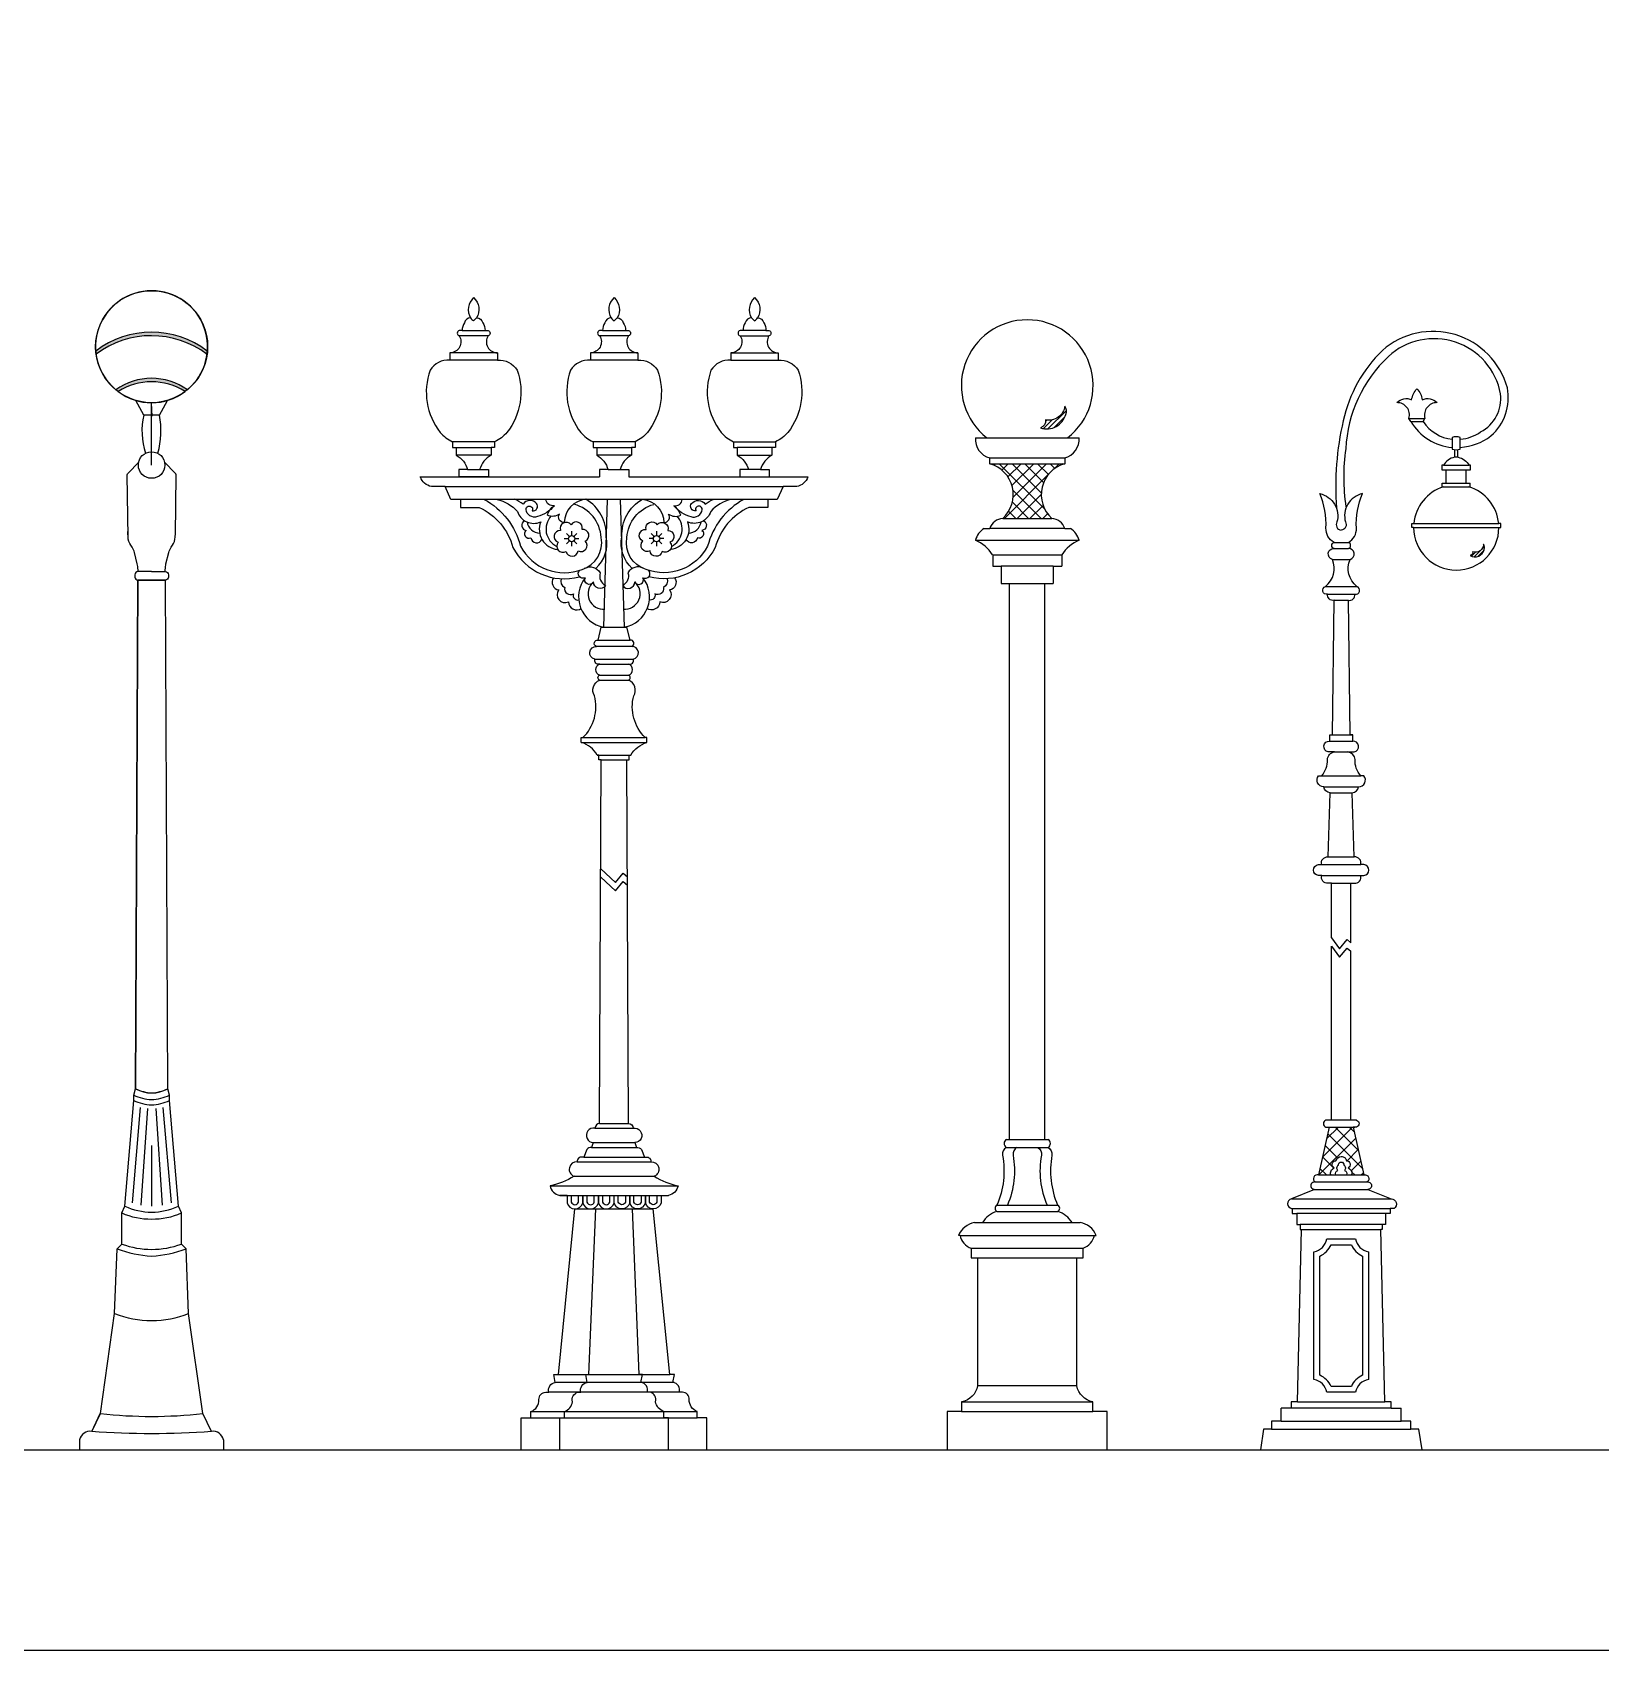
# Model space of a CAD drawing. Header units: millimetres. Extents: x 0.8 to 22.3, y 11.9 to 23.2.
# Drawn here: x 11.56 to 16.46, y 11.94 to 17 of the extents above; entities that cross this region are included whole.
import ezdxf

# ---------------------------------------------------------------- set-up
doc = ezdxf.new("R2010")
doc.units = ezdxf.units.MM

msp = doc.modelspace()

# ---------------------------------------------------------------- hatches: boundary and pattern name
h = msp.add_hatch(color=256)
h.dxf.hatch_style = 1
h.paths.add_polyline_path([(11.7626, 16.0009, 0.014304), (11.7637, 15.9909, -0.334324), (12.1105, 15.9905, 0.01428), (12.1116, 16.0005, 0.336915)])
h = msp.add_hatch(color=256)
h.dxf.hatch_style = 1
h.paths.add_polyline_path([(11.8254, 15.8797), (11.8327, 15.8739, -0.296283), (12.0415, 15.8739), (12.0489, 15.8797, 0.321641)])
h = msp.add_hatch()
h.set_pattern_fill('ANSI31', color=256, scale=0.0864, style=0)
h.set_pattern_definition([(45, (102.612973, 69.603822), (-0.0076367532, 0.0076367532), [])])
h.paths.add_polyline_path([(14.7294, 15.7858, -0.372489), (14.7146, 15.7607, 0.426338), (14.7932, 15.8029, 0.265147), (14.7904, 15.8286, -0.435783)])
h = msp.add_hatch()
h.set_pattern_fill('ANSI37', color=256, scale=0.225, style=0)
h.set_pattern_definition([(45, (99.757364, 71.67736), (-0.019887378, 0.019887378), []), (135, (99.757364, 71.67736), (-0.019887378, -0.019887378), [])])
h.paths.add_polyline_path([(14.5963, 15.4778), (14.7493, 15.4778, -0.58834), (14.7898, 15.6488), (14.5558, 15.6488, -0.58834)])
h = msp.add_hatch()
h.set_pattern_fill('ANSI31', color=256, scale=0.055757, style=0)
h.set_pattern_definition([(45, (72.256078, 50.096894), (-0.0049282514, 0.0049282514), [])])
h.paths.add_polyline_path([(16.1006, 15.381, 0.265147), (16.0987, 15.3975, -0.496107), (16.0643, 15.3731, -0.506945), (16.0563, 15.3619, 0.50888)])
h = msp.add_hatch()
h.set_pattern_fill('ANSI37', color=256, scale=0.25, style=0)
h.set_pattern_definition([(45, (103.16633, 77.851505), (-0.022097087, 0.022097087), []), (135, (103.16633, 77.851505), (-0.022097087, -0.022097087), [])])
h.paths.add_polyline_path([(15.6699, 13.4711, -0.77051), (15.6753, 13.4483, -0.423075), (15.6862, 13.4266), (15.7247, 13.4266), (15.6912, 13.5762), (15.6162, 13.5762), (15.5827, 13.4266), (15.6212, 13.4266, -0.423075), (15.6321, 13.4483, -0.77051), (15.6374, 13.4711, -0.350489), (15.6537, 13.4841, -0.419585)])

# ---------------------------------------------------------------- linework, layer by layer
for p, q in [((12.9882, 16.0484), (12.8981, 16.0484)), ((12.9074, 16.0653), (12.9788, 16.0653)), ((13.427, 16.0484), (13.3369, 16.0484)), ((13.3462, 16.0653), (13.4177, 16.0653)), ((13.7758, 16.0484), (13.8658, 16.0484)), ((13.8565, 16.0653), (13.7851, 16.0653)), ((13.0173, 15.995), (12.8689, 15.995)), ((13.4561, 15.995), (13.3078, 15.995)), ((13.7466, 15.995), (13.895, 15.995)), ((13.0173, 15.9725), (12.8689, 15.9725)), ((13.4561, 15.9725), (13.3078, 15.9725)), ((13.7466, 15.9725), (13.895, 15.9725)), ((15.8713, 15.7805), (15.8655, 15.7905)), ((15.8655, 15.7905), (15.9153, 15.7905)), ((15.8713, 15.7805), (15.91, 15.7805)), ((15.91, 15.7805), (15.9153, 15.7905)), ((14.5108, 15.7298), (14.5468, 15.7298)), ((14.5468, 15.7298), (14.7988, 15.7298)), ((14.7988, 15.7298), (14.8348, 15.7298)), ((13.0087, 15.7173), (12.8775, 15.7173)), ((13.0087, 15.7173), (12.8775, 15.7173)), ((12.8887, 15.6999), (12.9975, 15.6999)), ((12.9975, 15.675), (12.8887, 15.675)), ((13.4476, 15.7173), (13.3163, 15.7173)), ((13.4476, 15.7173), (13.3163, 15.7173)), ((13.3276, 15.6999), (13.4363, 15.6999)), ((13.4363, 15.675), (13.3276, 15.675)), ((13.7552, 15.7173), (13.8864, 15.7173)), ((13.7552, 15.7173), (13.8864, 15.7173)), ((13.8752, 15.6999), (13.7664, 15.6999)), ((13.7664, 15.675), (13.8752, 15.675)), ((16.0084, 15.6688), (16.0084, 15.6932)), ((16.0179, 15.6688), (16.0179, 15.6932)), ((12.9243, 15.6304), (12.9619, 15.6304)), ((13.3632, 15.6304), (13.4007, 15.6304)), ((13.8396, 15.6304), (13.802, 15.6304)), ((14.5558, 15.6488), (14.5558, 15.6668)), ((14.5558, 15.6668), (14.7898, 15.6668)), ((14.5558, 15.6488), (14.7898, 15.6488)), ((14.7898, 15.6668), (14.7898, 15.6488)), ((15.973, 15.6441), (16.0533, 15.6441)), ((15.9817, 15.6296), (16.0446, 15.6296)), ((15.9817, 15.5885), (15.9817, 15.6296)), ((16.0184, 15.6688), (16.008, 15.6688)), ((16.0446, 15.5885), (16.0446, 15.6296)), ((12.8538, 15.5774), (13.9099, 15.5774)), ((12.9892, 15.6074), (12.8971, 15.6074)), ((13.7711, 15.6074), (13.8705, 15.6074)), ((13.7747, 15.6074), (13.8669, 15.6074)), ((15.9696, 15.5764), (15.9696, 15.5885)), ((15.9696, 15.5885), (15.9817, 15.5885)), ((15.9696, 15.5764), (15.9731, 15.5764)), ((15.9736, 15.5766), (16.0527, 15.5766)), ((15.9817, 15.5885), (16.0446, 15.5885)), ((16.0446, 15.5885), (16.0567, 15.5885)), ((16.0532, 15.5764), (16.0567, 15.5764)), ((16.0567, 15.5764), (16.0567, 15.5885)), ((12.9019, 15.5374), (12.9019, 15.5124)), ((13.3498, 15.1379), (13.3615, 15.5374)), ((13.4141, 15.1379), (13.4015, 15.5374)), ((13.862, 15.5374), (13.862, 15.5124)), ((14.5963, 15.4778), (14.7493, 15.4778)), ((13.2329, 15.431), (13.2422, 15.4218)), ((13.2493, 15.4378), (13.2493, 15.4247)), ((13.2656, 15.431), (13.2563, 15.4218)), ((13.4983, 15.431), (13.5076, 15.4218)), ((13.5147, 15.4378), (13.5147, 15.4247)), ((13.531, 15.431), (13.5217, 15.4218)), ((14.5378, 15.4463), (14.5558, 15.4463)), ((14.7898, 15.4463), (14.5558, 15.4463)), ((14.7898, 15.4463), (14.8078, 15.4463)), ((15.8801, 15.4495), (16.1463, 15.4495)), ((15.8806, 15.4616), (16.1457, 15.4616)), ((13.2262, 15.4147), (13.2393, 15.4147)), ((13.2422, 15.4076), (13.2329, 15.3984)), ((13.2493, 15.4047), (13.2493, 15.3916)), ((13.2563, 15.4076), (13.2656, 15.3984)), ((13.2593, 15.4147), (13.2723, 15.4147)), ((13.5047, 15.4147), (13.4916, 15.4147)), ((13.5076, 15.4076), (13.4983, 15.3984)), ((13.5147, 15.4047), (13.5147, 15.3916)), ((13.5217, 15.4076), (13.531, 15.3984)), ((13.5377, 15.4147), (13.5247, 15.4147)), ((14.5108, 15.4098), (14.8348, 15.4098)), ((15.6312, 15.4027), (15.6762, 15.4027)), ((15.6312, 15.3837), (15.6762, 15.3837)), ((14.5648, 15.3643), (14.5648, 15.3283)), ((14.5648, 15.3643), (14.7808, 15.3643)), ((14.5648, 15.3283), (14.5918, 15.3283)), ((14.7538, 15.3283), (14.5918, 15.3283)), ((14.5918, 15.3283), (14.5918, 15.2743)), ((14.7538, 15.3283), (14.7808, 15.3283)), ((14.7538, 15.3283), (14.7538, 15.2743)), ((14.7808, 15.3643), (14.7808, 15.3283)), ((15.6262, 15.3497), (15.6812, 15.3497)), ((14.5918, 15.2743), (14.6228, 15.2743)), ((14.6178, 13.5376), (14.6178, 15.2743)), ((14.6228, 15.2743), (14.7228, 15.2743)), ((14.7228, 15.2743), (14.7538, 15.2743)), ((14.7278, 13.5376), (14.7278, 15.2743)), ((15.6047, 15.2651), (15.7027, 15.2651)), ((15.6112, 15.2411), (15.6962, 15.2411)), ((15.6262, 14.8012), (15.6312, 15.2221)), ((15.6312, 15.2221), (15.6762, 15.2221)), ((15.6812, 14.8012), (15.6762, 15.2221)), ((13.342, 15.1379), (13.422, 15.1379)), ((13.437, 15.0779), (13.327, 15.0779)), ((13.332, 15.0979), (13.432, 15.0979)), ((13.322, 15.0379), (13.442, 15.0379)), ((13.337, 15.0229), (13.4297, 15.0229)), ((13.337, 14.9879), (13.427, 14.9879)), ((13.337, 14.9729), (13.427, 14.9729)), ((13.2795, 14.7929), (13.4795, 14.7929)), ((13.2795, 14.7929), (13.2845, 14.7929)), ((13.2795, 14.7779), (13.4845, 14.7779)), ((13.4845, 14.7929), (13.4795, 14.7929)), ((15.6177, 14.7822), (15.6897, 14.7822)), ((15.6262, 14.8012), (15.6887, 14.8012)), ((13.3295, 14.7386), (13.4345, 14.7386)), ((13.342, 14.7236), (13.422, 14.7236)), ((13.4268, 13.5876), (13.422, 14.7236)), ((13.4295, 14.7386), (13.4345, 14.7386)), ((15.6327, 14.7482), (15.6947, 14.7482)), ((15.5927, 14.6735), (15.7147, 14.6735)), ((15.5992, 14.6395), (15.7087, 14.6395)), ((15.6192, 14.6205), (15.6882, 14.6205)), ((15.6127, 14.4201), (15.6947, 14.4201)), ((15.5927, 14.3961), (15.7147, 14.3961)), ((15.5927, 14.3621), (15.7147, 14.3621)), ((15.6233, 14.1678), (15.6233, 14.3381)), ((15.6233, 14.3381), (15.6841, 14.3381)), ((15.6841, 14.1517), (15.6841, 14.3381)), ((15.6233, 13.5977), (15.6233, 14.1415)), ((15.6841, 13.5977), (15.6841, 14.1254)), ((13.3218, 13.5726), (13.4421, 13.5726)), ((13.3368, 13.5876), (13.4268, 13.5876)), ((15.7017, 13.5977), (15.6057, 13.5977)), ((15.6062, 13.5762), (15.6962, 13.5762)), ((13.3118, 13.5126), (13.4521, 13.5126)), ((13.3168, 13.5276), (13.4471, 13.5276)), ((14.6078, 13.5376), (14.7378, 13.5376)), ((14.6078, 13.5126), (14.7378, 13.5126)), ((13.267, 13.4674), (13.497, 13.4674)), ((13.287, 13.4824), (13.477, 13.4824)), ((13.257, 13.4224), (13.507, 13.4224)), ((15.5707, 13.4046), (15.7367, 13.4046)), ((15.5827, 13.4266), (15.7247, 13.4266)), ((13.182, 13.3926), (13.582, 13.3926)), ((13.2351, 13.3626), (13.212, 13.3626)), ((13.212, 13.3626), (13.552, 13.3626)), ((13.5374, 13.3626), (13.552, 13.3626)), ((15.498, 13.3516), (15.8094, 13.3516)), ((15.5707, 13.3816), (15.7367, 13.3816)), ((13.2596, 13.3205), (13.5043, 13.3205)), ((14.5778, 13.3326), (14.7678, 13.3326)), ((14.5778, 13.3126), (14.7678, 13.3126)), ((15.5004, 13.3216), (15.807, 13.3216)), ((15.792, 13.3066), (15.5154, 13.3066)), ((14.5078, 13.2776), (14.5328, 13.2776)), ((14.5328, 13.2776), (14.8128, 13.2776)), ((14.8128, 13.2776), (14.8378, 13.2776)), ((15.5175, 12.7176), (15.53, 13.2566)), ((15.79, 13.2716), (15.5254, 13.2716)), ((15.53, 13.2566), (15.7774, 13.2566)), ((15.7899, 12.7176), (15.7774, 13.2566)), ((14.4628, 13.2376), (14.4578, 13.2376)), ((14.4628, 13.2376), (14.8828, 13.2376)), ((14.4978, 13.1976), (14.8478, 13.1976)), ((14.8828, 13.2376), (14.8878, 13.2376)), ((14.5178, 13.1676), (14.8278, 13.1676)), ((13.2083, 12.8026), (13.5557, 12.8026)), ((13.5857, 12.7476), (13.1783, 12.7476)), ((13.5693, 12.7776), (13.1983, 12.7776)), ((14.8278, 12.7676), (14.5178, 12.7676)), ((14.4678, 12.7176), (14.8778, 12.7176)), ((15.4662, 12.6576), (15.4662, 12.6976)), ((15.4975, 12.6976), (15.4662, 12.6976)), ((15.5175, 12.7176), (15.4975, 12.7176)), ((15.4975, 12.7176), (15.4975, 12.6976)), ((15.8099, 12.6976), (15.4975, 12.6976)), ((15.5175, 12.7176), (15.7899, 12.7176)), ((15.8099, 12.7176), (15.7899, 12.7176)), ((15.8099, 12.6976), (15.8099, 12.7176)), ((15.8099, 12.6976), (15.8412, 12.6976)), ((15.8412, 12.6576), (15.8412, 12.6976)), ((13.122, 12.6876), (13.642, 12.6876)), ((13.122, 12.6676), (13.642, 12.6676)), ((14.4678, 12.6876), (14.8778, 12.6876)), ((15.4662, 12.6576), (15.4362, 12.6576)), ((15.4362, 12.6576), (15.4362, 12.6326)), ((15.4662, 12.6576), (15.8412, 12.6576)), ((15.8712, 12.6576), (15.8412, 12.6576)), ((15.8712, 12.6326), (15.8712, 12.6576)), ((15.4112, 12.6326), (15.4012, 12.5676)), ((15.4362, 12.6326), (15.4112, 12.6326)), ((15.4362, 12.6326), (15.8712, 12.6326)), ((15.8962, 12.6326), (15.8712, 12.6326)), ((15.9062, 12.5676), (15.8962, 12.6326)), ((2.1594, 12.5676), (12.5953, 12.5676)), ((11.6373, 12.5676), (20.7988, 12.5676)), ((13.092, 12.5676), (13.672, 12.5676)), ((15.4012, 12.5676), (15.9062, 12.5676))]:
    msp.add_line(p, q)
for points in [[(12.9431, 16.1676, 0.362146), (12.9337, 16.1044, 0.313663), (12.9143, 16.0893, 0.161244), (12.9074, 16.0653), (12.8981, 16.0653, 0.741505), (12.8981, 16.0484, -0.587011), (12.8689, 15.995), (12.8689, 15.9725)], [(12.9431, 16.1676, -0.362141), (12.9525, 16.1044, -0.313663), (12.972, 16.0893, -0.161244), (12.9789, 16.0653), (12.9882, 16.0653, -0.741505), (12.9882, 16.0484, 0.587011), (13.0173, 15.995), (13.0173, 15.9725)], [(13.382, 16.1676, 0.362146), (13.3726, 16.1044, 0.313663), (13.3532, 16.0893, 0.161244), (13.3462, 16.0653), (13.3369, 16.0653, 0.741505), (13.3369, 16.0484, -0.587011), (13.3078, 15.995), (13.3078, 15.9725)], [(13.382, 16.1676, -0.362141), (13.3914, 16.1044, -0.313663), (13.4108, 16.0893, -0.161244), (13.4177, 16.0653), (13.4271, 16.0653, -0.741505), (13.4271, 16.0484, 0.587011), (13.4562, 15.995), (13.4562, 15.9725)], [(13.8208, 16.1676, 0.362141), (13.8114, 16.1044, 0.313663), (13.7919, 16.0893, 0.161244), (13.785, 16.0653), (13.7757, 16.0653, 0.741505), (13.7757, 16.0484, -0.587011), (13.7466, 15.995), (13.7466, 15.9725)], [(13.8208, 16.1676, -0.362146), (13.8302, 16.1044, -0.313663), (13.8496, 16.0893, -0.161244), (13.8565, 16.0653), (13.8658, 16.0653, -0.741505), (13.8658, 16.0484, 0.587011), (13.895, 15.995), (13.895, 15.9725)], [(16.0259, 15.6997, 0.146796), (16.1214, 15.7355, 0.267021), (16.1728, 15.886, 0.551407), (15.7823, 16.0028, 0.146253), (15.66, 15.783, 0.073877), (15.6387, 15.5102)], [(16.0259, 15.7253, 0.12615), (16.0894, 15.748, 0.307688), (16.1518, 15.867, 0.587098), (15.8011, 15.9841, 0.192245), (15.6678, 15.6955, 0.072478), (15.6684, 15.5142)], [(12.8689, 15.9725, 0.275036), (12.8069, 15.9406, 0.25648), (12.8388, 15.7467, 0.117436), (12.8775, 15.7173)], [(13.0173, 15.9725, -0.275036), (13.0793, 15.9406, -0.25648), (13.0474, 15.7467, -0.117436), (13.0087, 15.7173)], [(13.3078, 15.9725, 0.275036), (13.2458, 15.9406, 0.25648), (13.2777, 15.7467, 0.117436), (13.3163, 15.7173)], [(13.4561, 15.9725, -0.275036), (13.5181, 15.9406, -0.25648), (13.4862, 15.7467, -0.117436), (13.4476, 15.7173)], [(13.7466, 15.9725, 0.275036), (13.6846, 15.9406, 0.25648), (13.7165, 15.7467, 0.117436), (13.7552, 15.7173)], [(13.895, 15.9725, -0.275036), (13.957, 15.9406, -0.25648), (13.9251, 15.7467, -0.117436), (13.8864, 15.7173)], [(15.8655, 15.7905, 0.502388), (15.8276, 15.8396, -0.315379), (15.8737, 15.8488, -0.143721), (15.8904, 15.8828, -0.143721), (15.9071, 15.8488, -0.315379), (15.9532, 15.8396, 0.502388), (15.9153, 15.7905)], [(15.8713, 15.7805, 0.24275), (16.0004, 15.6998)], [(15.91, 15.7805, 0.225469), (16.0004, 15.7253)], [(12.8775, 15.7173), (12.8775, 15.6999), (12.8887, 15.6999), (12.8887, 15.675, -0.202407), (12.9243, 15.6304), (12.8971, 15.6304), (12.8971, 15.6074)], [(13.0087, 15.7173), (13.0087, 15.6999), (12.9975, 15.6999), (12.9975, 15.675, 0.202407), (12.9619, 15.6304), (12.9892, 15.6304), (12.9892, 15.6074)], [(13.3163, 15.7173), (13.3163, 15.6999), (13.3276, 15.6999), (13.3276, 15.675, -0.202407), (13.3632, 15.6304), (13.3359, 15.6304), (13.3359, 15.6074)], [(13.4476, 15.7173), (13.4476, 15.6999), (13.4363, 15.6999), (13.4363, 15.675, 0.202407), (13.4007, 15.6304), (13.428, 15.6304), (13.428, 15.6074)], [(13.7552, 15.7173), (13.7552, 15.6999), (13.7664, 15.6999), (13.7664, 15.675, -0.202407), (13.802, 15.6304), (13.7747, 15.6304), (13.7747, 15.6074)], [(13.8864, 15.7173), (13.8864, 15.6999), (13.8752, 15.6999), (13.8752, 15.675, 0.202407), (13.8396, 15.6304), (13.8669, 15.6304), (13.8669, 15.6074)], [(11.8633, 15.4196), (11.8608, 15.614, -0.143288), (11.8634, 15.619), (11.8967, 15.6538)], [(12.0113, 15.4257), (12.0134, 15.614, 0.143288), (12.0109, 15.619), (11.9776, 15.6538)], [(16.0074, 15.6688, 0.221215), (15.973, 15.6441)], [(16.0189, 15.6688, -0.221215), (16.0533, 15.6441)], [(13.428, 15.6074), (13.9875, 15.6074, -0.25844), (13.9525, 15.5774), (13.9099, 15.5774), (13.8918, 15.5374), (12.8719, 15.5374), (12.8538, 15.5774), (12.8114, 15.5774, -0.25844), (12.7764, 15.6074), (13.3359, 15.6074)], [(12.9762, 15.5374, -0.208566), (13.0896, 15.3915, 0.384641), (13.2821, 15.3186, 0.387893), (13.3416, 15.4182, 0.320902), (13.258, 15.5217)], [(13.0165, 15.5374, -0.146014), (13.0798, 15.4997, 0.441604), (13.1527, 15.4668, 0.50103), (13.2056, 15.3811)], [(13.1953, 15.5175, -0.153545), (13.1422, 15.4837, -0.491855), (13.1069, 15.5057, -1.345902), (13.1261, 15.5013, 0.683003), (13.1398, 15.5248, 0.503457), (13.0976, 15.5224, 0.070727), (13.0706, 15.5376)], [(13.2936, 15.5376, 0.38368), (13.2263, 15.4651, -0.629969), (13.2119, 15.4916, -0.262326), (13.1738, 15.4875, -0.183766), (13.1953, 15.5175, -0.442975), (13.1691, 15.5374)], [(13.325, 15.3215, 0.26656), (13.3576, 15.4207, 0.280516), (13.2936, 15.5376)], [(13.4389, 15.3215, -0.26656), (13.4063, 15.4207, -0.280516), (13.4703, 15.5376)], [(13.7877, 15.5374, 0.208566), (13.6743, 15.3915, -0.384641), (13.4818, 15.3186, -0.387893), (13.4223, 15.4182, -0.320902), (13.5059, 15.5217)], [(13.4703, 15.5376, -0.38368), (13.5376, 15.4651, 0.629969), (13.552, 15.4916, 0.262326), (13.5901, 15.4875, 0.183766), (13.5686, 15.5175, 0.442975), (13.5948, 15.5374)], [(13.7474, 15.5374, 0.146014), (13.6841, 15.4997, -0.441604), (13.6112, 15.4668, -0.50103), (13.5583, 15.3811)], [(13.5686, 15.5175, 0.153545), (13.6217, 15.4837, 0.491855), (13.657, 15.5057, 1.345902), (13.6379, 15.5013, -0.683003), (13.6241, 15.5248, -0.503457), (13.6663, 15.5224, -0.070727), (13.6933, 15.5376)], [(15.6312, 15.4027, -0.288471), (15.6062, 15.4476, 0.107595), (15.5871, 15.5555, -0.429596), (15.6404, 15.4667, 0.547468), (15.6537, 15.4413)], [(15.6762, 15.4027, 0.288471), (15.7011, 15.4476, -0.107595), (15.7202, 15.5555, 0.429596), (15.667, 15.4667, -0.547468), (15.6537, 15.4413)], [(12.9019, 15.5124), (12.9607, 15.5124, -0.221618), (13.0659, 15.3873, 0.355996), (13.2734, 15.2957, 0.355996)], [(13.862, 15.5124), (13.8032, 15.5124, 0.221618), (13.698, 15.3873, -0.355996), (13.4905, 15.2957, -0.355996)], [(11.8947, 15.3117), (11.8947, 15.3117), (11.8938, 15.3273, 0.045948), (11.8924, 15.3364), (11.8837, 15.3715, 0.09263), (11.8761, 15.3882), (11.8723, 15.3938, -0.13917), (11.8633, 15.4196), (11.8626, 15.4319), (11.8631, 15.4373)], [(11.9796, 15.3117), (11.9796, 15.3117), (11.9805, 15.3273, -0.045948), (11.9819, 15.3364), (11.9905, 15.3715, -0.09263), (11.9981, 15.3882), (12.002, 15.3938, 0.13917), (12.011, 15.4196), (12.0117, 15.4319), (12.0114, 15.4347)], [(13.1018, 15.4701, 0.726951), (13.1073, 15.4406, 0.876846), (13.1218, 15.4172, 0.74046), (13.1567, 15.4123, 0.74046)], [(13.6621, 15.4701, -0.726951), (13.6566, 15.4406, -0.876846), (13.6421, 15.4172, -0.74046), (13.6072, 15.4123, -0.74046)], [(15.6312, 15.2221), (15.6312, 15.2221, -0.524185), (15.6112, 15.2411), (15.6112, 15.2411, -0.965213), (15.6047, 15.2651), (15.6047, 15.2651, 0.33906), (15.6262, 15.3497), (15.6262, 15.3497, -0.908422), (15.6312, 15.3837, -0.735339), (15.6312, 15.4027)], [(15.6762, 15.2221), (15.6762, 15.2221, 0.524185), (15.6962, 15.2411), (15.6962, 15.2411, 0.965213), (15.7027, 15.2651), (15.7027, 15.2651, -0.33906), (15.6812, 15.3497), (15.6812, 15.3497, 0.908422), (15.6762, 15.3837, 0.735339), (15.6762, 15.4027)], [(13.2898, 15.3222, -0.410128), (13.3385, 15.3076, 0.367175), (13.3551, 15.2683, -0.741293), (13.3172, 15.2793, -0.985422), (13.2917, 15.2926, -0.897555), (13.2746, 15.3159)], [(13.4741, 15.3222, 0.410128), (13.4254, 15.3076, -0.367175), (13.4088, 15.2683, 0.741293), (13.4467, 15.2793, 0.985422), (13.4722, 15.2926, 0.897555), (13.4893, 15.3159)], [(11.9371, 15.3117), (11.8949, 15.3117, 0.414214), (11.8849, 15.3017), (11.8849, 15.2947, 0.414214), (11.8949, 15.2847), (11.9371, 15.2847)], [(11.9371, 15.3117), (11.9794, 15.3117, -0.414214), (11.9894, 15.3017), (11.9894, 15.2947, -0.414214), (11.9794, 15.2847), (11.9371, 15.2847)], [(13.1929, 15.2923, 0.565234), (13.2089, 15.2545, 0.774008), (13.2391, 15.217, 0.587663), (13.2796, 15.1966, 0.587663)], [(13.2163, 15.2895, 0.36779), (13.2277, 15.2618, 0.644966), (13.2548, 15.242, 0.624014), (13.2727, 15.2235, 0.624014)], [(13.571, 15.2923, -0.565234), (13.555, 15.2545, -0.774008), (13.5248, 15.217, -0.587663), (13.4843, 15.1966, -0.587663)], [(13.5476, 15.2895, -0.36779), (13.5362, 15.2618, -0.644966), (13.5092, 15.242, -0.624014), (13.4912, 15.2235, -0.624014)], [(13.3368, 13.5876), (13.342, 14.7236), (13.3345, 14.7236), (13.3345, 14.7386), (13.3295, 14.7386, 0.191467), (13.2795, 14.7779), (13.2795, 14.7929), (13.2845, 14.7929, 0.270281), (13.3207, 14.9236, -0.461857), (13.337, 14.9729, -0.754423), (13.337, 14.9879, -0.704275), (13.337, 15.0229, -0.639839), (13.322, 15.0379, -0.914678), (13.327, 15.0779, -0.920818), (13.332, 15.0979), (13.342, 15.1379), (13.3498, 15.1379)], [(13.422, 14.7236), (13.4295, 14.7236), (13.4295, 14.7386), (13.4345, 14.7386, -0.191467), (13.4845, 14.7779), (13.4845, 14.7929), (13.4795, 14.7929, -0.270281), (13.4432, 14.9236, 0.461857), (13.427, 14.9729, 0.754423), (13.427, 14.9879, 0.704275), (13.427, 15.0229, 0.639839), (13.442, 15.0379, 0.914678), (13.437, 15.0779, 0.920818), (13.432, 15.0979), (13.422, 15.1379), (13.4141, 15.1379)], [(15.6233, 14.3381), (15.6127, 14.3381, -0.536271), (15.5927, 14.3621), (15.5827, 14.3621, -0.918193), (15.5827, 14.3961), (15.5927, 14.3961, -0.545916), (15.6127, 14.4201), (15.6127, 14.4201), (15.6192, 14.6205, -0.344221), (15.5992, 14.6395), (15.5992, 14.6395, -0.636021), (15.5827, 14.6735), (15.5927, 14.6735, 0.194212), (15.6104, 14.7242, -0.34878), (15.6327, 14.7482), (15.6127, 14.7482, -0.908422), (15.6177, 14.7822), (15.6177, 14.8012), (15.6262, 14.8012)], [(15.6841, 14.3381), (15.6947, 14.3381, 0.536271), (15.7147, 14.3621), (15.7247, 14.3621, 0.918193), (15.7247, 14.3961), (15.7147, 14.3961, 0.545916), (15.6947, 14.4201), (15.6947, 14.4201), (15.6882, 14.6205, 0.344221), (15.7082, 14.6395), (15.7082, 14.6395, 0.636021), (15.7247, 14.6735), (15.7147, 14.6735, -0.194212), (15.6969, 14.7242, 0.34878), (15.6747, 14.7482), (15.6947, 14.7482, 0.908422), (15.6897, 14.7822), (15.6897, 14.8012), (15.6812, 14.8012)], [(13.3368, 13.5876), (13.3368, 13.5876, 0.339123), (13.3218, 13.5726, 1.056522), (13.3168, 13.5276), (13.3118, 13.5126, 0.2411), (13.2965, 13.5059), (13.287, 13.4824), (13.282, 13.4824, 0.487538), (13.267, 13.4674, 0.868612), (13.257, 13.4224, -0.079259), (13.182, 13.3926, 0.315796), (13.212, 13.3626)], [(13.4271, 13.5876), (13.4271, 13.5876, -0.339123), (13.4421, 13.5726, -1.056522), (13.4471, 13.5276), (13.4521, 13.5126, -0.2411), (13.4674, 13.5059), (13.477, 13.4824), (13.482, 13.4824, -0.487538), (13.497, 13.4674, -0.868612), (13.507, 13.4224, 0.079259), (13.582, 13.3926, -0.315796), (13.552, 13.3626)], [(15.6057, 13.5977, 0.747866), (15.6062, 13.5762), (15.6062, 13.5762), (15.6162, 13.5762), (15.5827, 13.4266, 0.874184), (15.5727, 13.4046), (15.5707, 13.4046, 1.038242), (15.5707, 13.3816), (15.498, 13.3516)], [(15.7017, 13.5977, -0.747866), (15.7012, 13.5762), (15.7012, 13.5762), (15.6912, 13.5762), (15.7247, 13.4266, -0.874184), (15.7347, 13.4046), (15.7367, 13.4046, -1.038242), (15.7367, 13.3816), (15.8094, 13.3516)], [(14.6078, 13.5126, 0.301109), (14.5957, 13.488, -0.150198), (14.5778, 13.3326)], [(14.6407, 13.5126, 0.301109), (14.6285, 13.488, -0.150198), (14.6107, 13.3326)], [(14.705, 13.5126, -0.301109), (14.7171, 13.488, 0.150198), (14.735, 13.3326)], [(14.7378, 13.5126, -0.301109), (14.75, 13.488, 0.150198), (14.7678, 13.3326)], [(15.6212, 13.4266, -0.423075), (15.6321, 13.4483, -0.77051), (15.6374, 13.4711, -0.350489), (15.6537, 13.4841, -0.419585), (15.6699, 13.4711, -0.77051), (15.6753, 13.4483, -0.423075), (15.6862, 13.4266)], [(15.6373, 13.4266, -0.520394), (15.6434, 13.4403, -0.50729), (15.6454, 13.4571, -0.502125), (15.6537, 13.4666, -0.502125), (15.6619, 13.4571, -0.50729), (15.6639, 13.4403, -0.520394), (15.67, 13.4266)], [(13.2351, 13.3626), (13.2351, 13.3397, 0.782801), (13.2841, 13.3397), (13.2841, 13.3626)], [(13.2482, 13.3626), (13.2482, 13.3416, 0.699456), (13.271, 13.3416), (13.271, 13.3626)], [(13.2841, 13.3626), (13.2841, 13.3397, 0.782801), (13.333, 13.3397), (13.333, 13.3626)], [(13.2971, 13.3626), (13.2971, 13.3416, 0.699456), (13.32, 13.3416), (13.32, 13.3626)], [(13.333, 13.3626), (13.333, 13.3397, 0.782801), (13.382, 13.3397), (13.382, 13.3626)], [(13.3461, 13.3626), (13.3461, 13.3416, 0.699456), (13.3689, 13.3416), (13.3689, 13.3626)], [(13.4309, 13.3626), (13.4309, 13.3397, -0.782801), (13.382, 13.3397), (13.382, 13.3626)], [(13.4178, 13.3626), (13.4178, 13.3416, -0.699456), (13.395, 13.3416), (13.395, 13.3626)], [(13.4798, 13.3626), (13.4798, 13.3397, -0.782801), (13.4309, 13.3397), (13.4309, 13.3626)], [(13.4668, 13.3626), (13.4668, 13.3416, -0.699456), (13.4439, 13.3416), (13.4439, 13.3626)], [(13.5288, 13.3626), (13.5288, 13.3397, -0.782801), (13.4798, 13.3397), (13.4798, 13.3626)], [(13.5157, 13.3626), (13.5157, 13.3416, -0.699456), (13.4929, 13.3416), (13.4929, 13.3626)], [(15.498, 13.3516, 0.806048), (15.4987, 13.3216), (15.5004, 13.3216), (15.5004, 13.3066), (15.5154, 13.3066), (15.5154, 13.2716), (15.5254, 13.2716), (15.5254, 13.2566), (15.53, 13.2566)], [(15.8094, 13.3516, -0.770053), (15.8187, 13.3216), (15.807, 13.3216), (15.807, 13.3066), (15.792, 13.3066), (15.792, 13.2716), (15.782, 13.2716), (15.782, 13.2566), (15.7774, 13.2566)], [(13.092, 12.5676), (13.092, 12.6676), (13.122, 12.6676), (13.122, 12.6876, 0.33234), (13.1472, 12.7246, -0.414228), (13.1683, 12.7476), (13.1783, 12.7476, -0.48063), (13.1983, 12.7776), (13.1933, 12.8026), (13.2083, 12.8026), (13.2596, 13.3205)], [(13.212, 12.5676), (13.212, 12.6676), (13.227, 12.6676), (13.227, 12.6876, 0.274932), (13.2522, 12.718, -0.410442), (13.2683, 12.7476), (13.2783, 12.7476, -0.48063), (13.2983, 12.7776), (13.2933, 12.8026), (13.3033, 12.8026), (13.3248, 13.3205)], [(13.552, 12.5676), (13.552, 12.6676), (13.537, 12.6676), (13.537, 12.6876, -0.274932), (13.5117, 12.718, 0.410442), (13.4957, 12.7476), (13.4857, 12.7476, 0.48063), (13.4657, 12.7776), (13.4707, 12.8026), (13.4607, 12.8026), (13.4391, 13.3205)], [(13.672, 12.5676), (13.672, 12.6676), (13.642, 12.6676), (13.642, 12.6876, -0.33234), (13.6167, 12.7246, 0.414228), (13.5957, 12.7476), (13.5857, 12.7476, 0.48063), (13.5657, 12.7776), (13.5707, 12.8026), (13.5557, 12.8026), (13.5043, 13.3205)], [(14.4628, 13.2376, 0.266902), (14.4978, 13.1976), (14.4978, 13.1676), (14.5178, 13.1676), (14.5178, 12.7676, -0.30846), (14.4678, 12.7176), (14.4678, 12.6876), (14.4228, 12.6876), (14.4228, 12.5676), (14.9228, 12.5676), (14.9228, 12.6876), (14.8778, 12.6876), (14.8778, 12.7176, -0.30846), (14.8278, 12.7676), (14.8278, 13.1676), (14.8478, 13.1676), (14.8478, 13.1976, 0.256642), (14.8828, 13.2376)]]:
    msp.add_lwpolyline(points, format="xyb")
for points in [[(12.9432, 16.0951), (12.9525, 16.1044)], [(13.382, 16.0951), (13.3914, 16.1044)], [(13.8207, 16.0951), (13.8114, 16.1044)], [(11.9126, 15.8008), (11.8875, 15.8466)], [(11.939, 15.7974), (11.9371, 15.8394)], [(11.9371, 15.6447), (11.9371, 15.8394)], [(11.9617, 15.8008), (11.9867, 15.8466)], [(11.9617, 15.8008), (11.9126, 15.8008)], [(15.973, 15.6441), (15.9684, 15.6441), (15.9684, 15.6296), (15.9817, 15.6296)], [(16.0446, 15.6296), (16.0579, 15.6296), (16.0579, 15.6441), (16.0533, 15.6441)], [(15.8801, 15.4495), (15.874, 15.4495), (15.874, 15.4616), (15.8806, 15.4616)], [(16.1463, 15.4495), (16.1523, 15.4495), (16.1523, 15.4616), (16.1457, 15.4616)], [(11.829, 13.1961), (11.8436, 13.2106), (11.8436, 13.3078), (11.8535, 13.3287), (11.881, 13.6594), (11.881, 13.6761), (11.8867, 13.6957), (11.8939, 15.2847)], [(11.8939, 15.2847), (11.9804, 15.2847)], [(12.0452, 13.1961), (12.0307, 13.2106), (12.0307, 13.3078), (12.0207, 13.3287), (11.9933, 13.6594), (11.9933, 13.6761), (11.9875, 13.6957), (11.9804, 15.2847)], [(13.3404, 14.3835), (13.3866, 14.3405), (13.4106, 14.3693), (13.4235, 14.3584)], [(13.3403, 14.3574), (13.3866, 14.3142), (13.4106, 14.343), (13.4236, 14.332)], [(15.6233, 14.1678), (15.6479, 14.1331), (15.672, 14.1619), (15.6841, 14.1517)], [(15.6233, 14.1415), (15.6479, 14.1067), (15.672, 14.1356), (15.6841, 14.1254)], [(11.9018, 13.637), (11.8765, 13.3398)], [(11.9242, 13.6337), (11.9039, 13.3326)], [(11.95, 13.6337), (11.9704, 13.3326)], [(11.9725, 13.637), (11.9977, 13.3398)], [(11.9371, 13.5189), (11.9371, 13.329)], [(11.7771, 12.6811), (11.8216, 12.9934), (11.829, 13.1961)], [(12.0972, 12.6811), (12.0527, 12.9934), (12.0452, 13.1961)], [(11.7499, 12.6255), (11.7771, 12.6811)], [(11.7499, 12.6255), (11.7765, 12.6811)], [(12.1238, 12.6255), (12.0972, 12.6811)], [(11.7116, 12.5991), (11.7116, 12.5676)], [(12.1621, 12.5991), (12.1621, 12.5676)]]:
    msp.add_lwpolyline(points)
for points in [[(14.7146, 15.7607, 0.426338), (14.7932, 15.8029, 0.265147), (14.7904, 15.8286, -0.435783), (14.7294, 15.7858, -0.372489)], [(16.0259, 15.6947), (16.0259, 15.7309, 0.173297), (16.0004, 15.7309), (16.0004, 15.6947, 0.18903)], [(13.2142, 15.4403, 0.854203), (13.2073, 15.4033, 0.854203), (13.2321, 15.3748, 0.854203), (13.2697, 15.3764, 0.854203), (13.292, 15.4068, 0.854203), (13.2821, 15.4432, 0.854203), (13.2474, 15.4581, 0.854203)], [(13.5497, 15.4403, -0.854203), (13.5566, 15.4033, -0.854203), (13.5319, 15.3748, -0.854203), (13.4942, 15.3764, -0.854203), (13.4719, 15.4068, -0.854203), (13.4818, 15.4432, -0.854203), (13.5165, 15.4581, -0.854203)], [(16.0563, 15.3619, 0.50888), (16.1006, 15.381, 0.265147), (16.0987, 15.3975, -0.496107), (16.0643, 15.3731, -0.506945)], [(11.9875, 13.6957), (11.9804, 15.2847), (11.8939, 15.2847), (11.8867, 13.6957, 0.254867)], [(15.6087, 12.7476, 0.31394), (15.5687, 12.7876), (15.5687, 13.1866, 0.31394), (15.6087, 13.2266), (15.6987, 13.2266, 0.31394), (15.7387, 13.1866), (15.7387, 12.7876, 0.31394), (15.6987, 12.7476)], [(15.6219, 12.7656, 0.191504), (15.5867, 12.8008), (15.5867, 13.1733, 0.191504), (15.6219, 13.2086), (15.6854, 13.2086, 0.191504), (15.7207, 13.1733), (15.7207, 12.8008, 0.191504), (15.6854, 12.7656)]]:
    msp.add_lwpolyline(points, format="xyb", close=True)
for centre, radius in [((11.9371, 16.0144), 0.175), ((11.9371, 15.6447), 0.0415), ((13.2493, 15.4147), 0.01), ((13.5147, 15.4147), 0.01)]:
    msp.add_circle(centre, radius)
for centre, radius, start, end in [((11.9371, 16.0144), 0.175, 309.6669, 230.3331), ((12.9558, 16.1174), 0.0257, 210.4894, 240.2524), ((13.3947, 16.1174), 0.0257, 210.4894, 240.2524), ((13.8081, 16.1174), 0.0257, 299.7476, 329.5106), ((14.6728, 15.8926), 0.2058, 307.7424, 232.2576), ((11.9368, 15.7711), 0.2884, 52.8276, 127.1724), ((11.9368, 15.7603), 0.2884, 52.9643, 126.9084), ((11.9371, 15.724), 0.1917, 54.3401, 125.6599), ((11.9371, 15.7132), 0.1917, 56.9927, 123.0073), ((11.9371, 16.0144), 0.175, 233.3827, 306.6173), ((12.1317, 15.7504), 0.2248, 167.0466, 197.8983), ((11.9371, 15.742), 0.0637, 88.6294, 90), ((11.7086, 15.7519), 0.2578, 344.1108, 10.9443), ((14.5717, 15.7258), 0.0611, 176.1934, 254.8819), ((14.7739, 15.7258), 0.0611, 285.1181, 3.8066), ((14.5286, 15.5521), 0.1005, 312.3845, 74.2646), ((14.8171, 15.5521), 0.1005, 105.7354, 227.6155), ((16.0132, 15.4495), 0.1331, 107.297, 174.7841), ((16.0132, 15.4495), 0.1331, 5.2159, 72.703), ((13.2294, 15.4445), 0.0602, 137.7725, 243.8301), ((13.5345, 15.4445), 0.0602, 296.1699, 42.2275), ((14.5996, 15.4319), 0.0461, 94.0393, 161.7107), ((14.7461, 15.4319), 0.0461, 18.2893, 85.9607), ((13.1514, 15.4739), 0.0421, 189.7505, 267.3), ((13.6125, 15.4739), 0.0421, 272.7, 350.2495), ((14.5719, 15.3929), 0.0634, 122.52, 164.4974), ((14.7737, 15.3929), 0.0634, 15.5026, 57.48), ((16.0132, 15.4495), 0.1331, 180, 0), ((14.4615, 15.2966), 0.1235, 33.2761, 66.4895), ((14.8841, 15.2966), 0.1235, 113.5105, 146.7239), ((13.368, 15.233), 0.0968, 141.9823, 259.1476), ((13.3491, 15.2427), 0.0486, 131.071, 275.2827), ((13.4148, 15.2427), 0.0486, 264.7173, 48.929), ((13.3959, 15.233), 0.0968, 280.8524, 38.0177), ((11.9426, 13.8052), 0.1431, 244.5115, 267.823), ((11.9409, 13.7813), 0.1358, 243.8368, 268.426), ((11.945, 13.8191), 0.1364, 244.7118, 266.6914), ((11.9293, 13.8191), 0.1364, 273.3086, 295.2882), ((11.9317, 13.8052), 0.1431, 272.177, 295.4885), ((11.9334, 13.7813), 0.1358, 271.574, 296.1632), ((14.6145, 13.5251), 0.0142, 117.9466, 242.0534), ((14.7312, 13.5251), 0.0142, 297.9466, 62.0534), ((11.9345, 13.515), 0.2262, 246.3175, 270.6761), ((11.9444, 13.5359), 0.2262, 246.3175, 268.159), ((11.9299, 13.5359), 0.2262, 271.841, 293.6825), ((11.9398, 13.515), 0.2262, 269.3239, 293.6825), ((14.5998, 13.2378), 0.0779, 106.4189, 149.3311), ((14.5847, 13.3226), 0.0122, 124.6629, 235.3371), ((14.7632, 13.3226), 0.011, 294.981, 65.019), ((14.7458, 13.2378), 0.0779, 30.6689, 73.5811), ((14.5214, 13.2094), 0.0696, 101.2518, 156.0678), ((14.8296, 13.2161), 0.062, 20.268, 82.4124), ((11.9371, 13.4664), 0.2723, 249.912, 290.088), ((11.9525, 13.512), 0.3392, 248.6608, 267.4079), ((11.9218, 13.512), 0.3392, 272.5921, 291.3392), ((11.9343, 13.2761), 0.3043, 248.2594, 270.5324), ((11.94, 13.2761), 0.3043, 269.4676, 291.7406), ((11.9371, 14.1204), 1.4482, 263.654, 276.346), ((11.7462, 12.5899), 0.0358, 84.0498, 165.1141), ((11.9367, 15.2526), 2.6337, 265.9313, 274.085), ((12.1275, 12.5899), 0.0358, 14.8859, 95.9502)]:
    msp.add_arc(centre, radius, start, end)
at = {"layer": 'DEFPOINTS'}
msp.add_lwpolyline([(0.7655, 23.2182), (22.3155, 23.2182), (22.3155, 11.9403), (0.7655, 11.9403)], close=True, dxfattribs=at)

doc.saveas('drawing.dxf')
